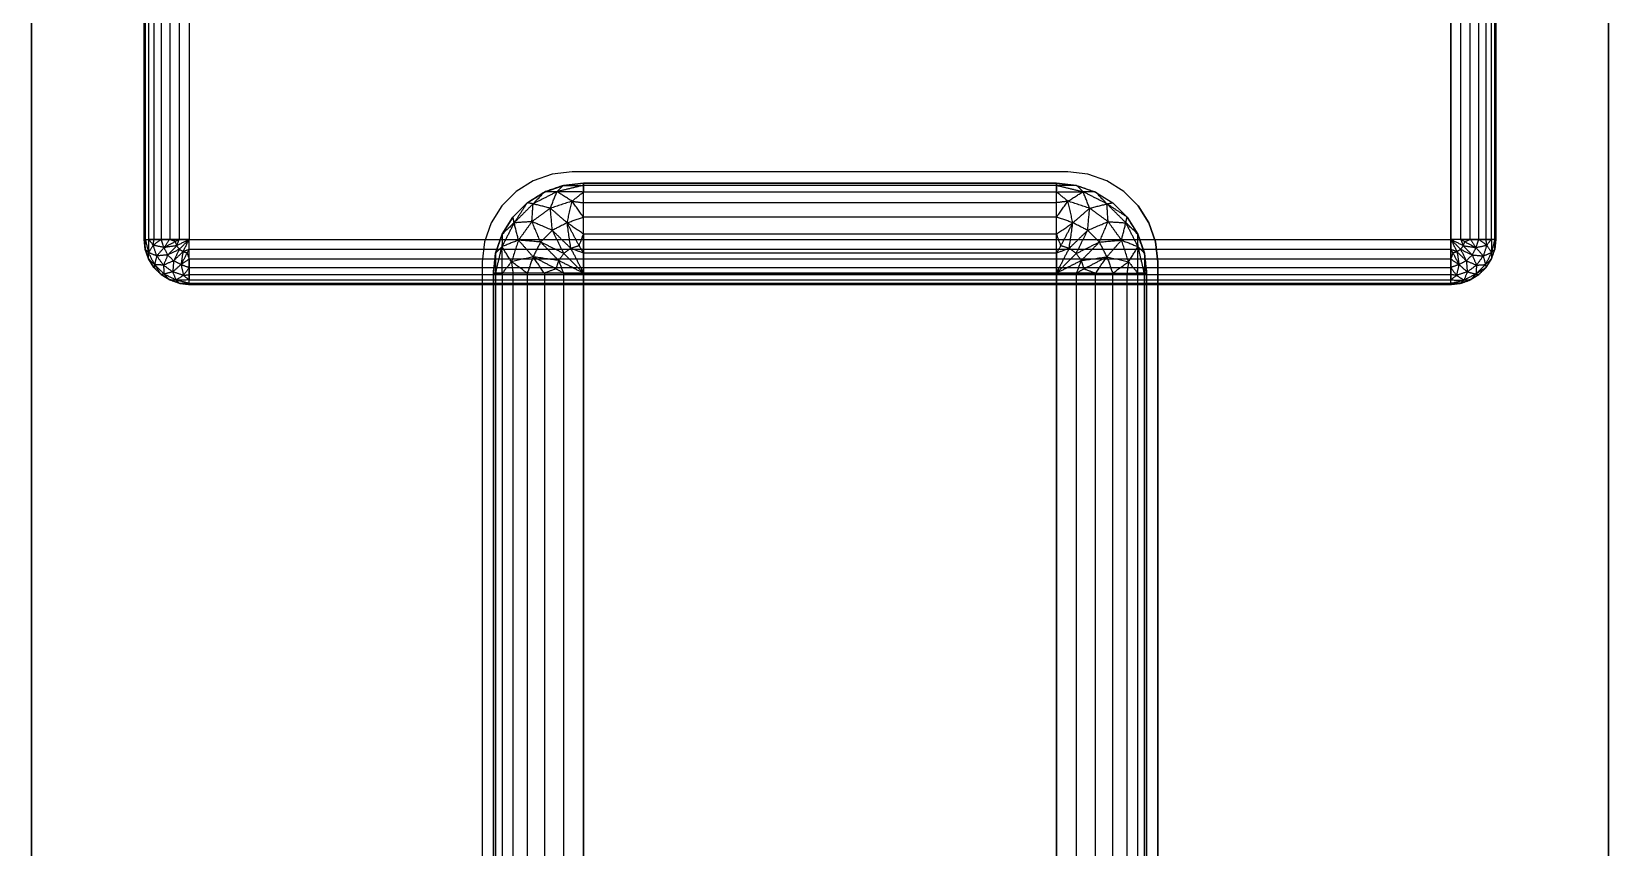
# Model space of a CAD drawing. Header units: millimetres. Extents: x -272 to 522, y -39 to 39.
# Drawn here: x -38.75 to -35.25, y -10.931 to -9.12 of the extents above; entities that cross this region are included whole.
import ezdxf

# ---------------------------------------------------------------- set-up
doc = ezdxf.new("R2010")
doc.units = ezdxf.units.MM
doc.layers.add('_BLOCK$reset_switch', color=7, linetype='Continuous', true_color=0x000000)
doc.layers.add('PCB_item$reset_switch', color=7, linetype='Continuous', true_color=0x000000)
doc.layers.get('PCB_item$reset_switch').off()

# ---------------------------------------------------------------- blocks, each defined once
blk = doc.blocks.new('reset_switch')
at = {"layer": '_BLOCK$reset_switch', "color": 18, "true_color": 0x000000}
for p, q in [((-2.8, 1.75, 3.3), (2.8, 1.75, 3.3)), ((-2.8, 1.75, 3), (2.8, 1.75, 3)), ((2.8, 1.75, 3), (-2.8, 1.75, 3)), ((-2.8, 1.75, 3.3), (2.8, 1.75, 3.3)), ((-2.8, 1.75, 0.3), (2.8, 1.75, 0.3)), ((2.8, 1.75, 0.3), (-2.8, 1.75, 0.3)), ((-2.8, 1.75, 3), (2.8, 1.75, 3)), ((-2.8, 1.75, 3), (2.8, 1.75, 3)), ((-1.35, 1.5, 0.1), (-2.65, 1.5, 0.1)), ((-2.65, 1.5, 0.3), (-1.35, 1.5, 0.3)), ((-1.35, 1.5, 0.1), (-2.65, 1.5, 0.1)), ((-2.65, 1.5, 0.3), (-1.35, 1.5, 0.3)), ((-2.65, 1.4975, 0.0777), (-1.35, 1.4975, 0.0777)), ((-2.65, 1.4901, 0.0566), (-1.35, 1.4901, 0.0566)), ((-2.65, 1.4782, 0.0377), (-1.35, 1.4782, 0.0377)), ((-1.35, 1.5, 0.1), (-1.35, 1.4975, 0.0777)), ((-1.3277, 1.4975, 0.1), (-1.35, 1.5, 0.1)), ((-1.35, 1.5, 0.1), (-1.35, 1.5, 0.3)), ((-1.35, 1.5, 0.3), (-1.3277, 1.4975, 0.3)), ((-1.35, 1.5, 0.3), (-1.35, 1.5, 0.1)), ((-1.35, 1.5, 0.3), (-1.3277, 1.4975, 0.3)), ((-1.35, 1.4975, 0.0777), (-1.35, 1.4901, 0.0566)), ((-1.35, 1.4901, 0.0566), (-1.35, 1.4782, 0.0377)), ((-1.35, 1.4782, 0.0377), (-1.35, 1.4623, 0.0218)), ((-1.3277, 1.4975, 0.1), (-1.3277, 1.4975, 0.3)), ((-1.3277, 1.4975, 0.1), (-1.3066, 1.4901, 0.1)), ((-1.3277, 1.4975, 0.3), (-1.3066, 1.4901, 0.3)), ((-1.3066, 1.4901, 0.3), (-1.3277, 1.4975, 0.3)), ((-1.3066, 1.4901, 0.1), (-1.3066, 1.4901, 0.3)), ((-1.3066, 1.4901, 0.1), (-1.2877, 1.4782, 0.1)), ((-1.3066, 1.4901, 0.3), (-1.2877, 1.4782, 0.3)), ((-1.2877, 1.4782, 0.3), (-1.3066, 1.4901, 0.3)), ((-1.2877, 1.4782, 0.1), (-1.2877, 1.4782, 0.3)), ((-1.2877, 1.4782, 0.1), (-1.2718, 1.4623, 0.1)), ((-1.2877, 1.4782, 0.3), (-1.2718, 1.4623, 0.3)), ((-1.2718, 1.4623, 0.3), (-1.2877, 1.4782, 0.3)), ((-2.65, 1.4623, 0.0218), (-1.35, 1.4623, 0.0218)), ((-2.65, 1.4434, 0.0099), (-1.35, 1.4434, 0.0099)), ((-1.35, 1.4623, 0.0218), (-1.35, 1.4434, 0.0099)), ((-1.35, 1.4434, 0.0099), (-1.35, 1.4223, 0.0025)), ((-1.2718, 1.4623, 0.1), (-1.2718, 1.4623, 0.3)), ((-1.2718, 1.4623, 0.1), (-1.2599, 1.4434, 0.1)), ((-1.2718, 1.4623, 0.3), (-1.2599, 1.4434, 0.3)), ((-1.2599, 1.4434, 0.3), (-1.2718, 1.4623, 0.3)), ((-1.2599, 1.4434, 0.1), (-1.2599, 1.4434, 0.3)), ((-1.2599, 1.4434, 0.1), (-1.2525, 1.4223, 0.1)), ((-1.2599, 1.4434, 0.3), (-1.2525, 1.4223, 0.3)), ((-1.2525, 1.4223, 0.3), (-1.2599, 1.4434, 0.3)), ((-2.65, 1.4223, 0.0025), (-1.35, 1.4223, 0.0025)), ((-1.35, 1.4223, 0.0025), (-1.35, 1.4)), ((-1.2525, 1.4223, 0.1), (-1.2525, 1.4223, 0.3)), ((-1.2525, 1.4223, 0.1), (-1.25, 1.4, 0.1)), ((-1.2525, 1.4223, 0.3), (-1.25, 1.4, 0.3)), ((-1.25, 1.4, 0.3), (-1.2525, 1.4223, 0.3)), ((-2.65, 1.4), (-1.35, 1.4)), ((-2.65, 1.4), (-1.35, 1.4)), ((-1.35, 1.4), (-1.35, -1.4)), ((-1.3277, 1.4, 0.0025), (-1.35, 1.4)), ((-1.35, 1.4), (-1.35, -1.4)), ((-1.3066, 1.4, 0.0099), (-1.3277, 1.4, 0.0025)), ((-1.3277, -1.4, 0.0025), (-1.3277, 1.4, 0.0025)), ((-1.2877, 1.4, 0.0218), (-1.3066, 1.4, 0.0099)), ((-1.3066, 1.4, 0.0099), (-1.3066, -1.4, 0.0099)), ((-1.2718, 1.4, 0.0377), (-1.2877, 1.4, 0.0218)), ((-1.2877, 1.4, 0.0218), (-1.2877, -1.4, 0.0218)), ((-1.2599, 1.4, 0.0566), (-1.2718, 1.4, 0.0377)), ((-1.2718, 1.4, 0.0377), (-1.2718, -1.4, 0.0377)), ((-1.2525, 1.4, 0.0777), (-1.2599, 1.4, 0.0566)), ((-1.2599, 1.4, 0.0566), (-1.2599, -1.4, 0.0566)), ((-1.2525, 1.4, 0.0777), (-1.2525, -1.4, 0.0777)), ((-1.2525, 1.4, 0.0777), (-1.25, 1.4, 0.1)), ((-1.25, -1.4, 0.1), (-1.25, 1.4, 0.1)), ((-1.25, 1.4, 0.3), (-1.25, -1.4, 0.3)), ((-1.25, 1.4, 0.3), (-1.25, 1.4, 0.1)), ((-1.25, -1.4, 0.1), (-1.25, 1.4, 0.1)), ((-1.25, 1.4, 0.1), (-1.25, 1.4, 0.3)), ((-1.25, -1.4, 0.3), (-1.25, 1.4, 0.3)), ((-1.3868, 0.7302, 3.3), (-1.3445, 0.745, 3.3)), ((-1.3868, 0.7302, 3), (-1.3445, 0.745, 3)), ((-1.3868, 0.7302, 3), (-1.3445, 0.745, 3)), ((-1.3868, 0.7302, 3.3), (-1.3445, 0.745, 3.3)), ((-1.3445, 0.745, 3.3), (-1.3, 0.75, 3.3)), ((-1.3445, 0.745, 3), (-1.3, 0.75, 3)), ((-1.3445, 0.745, 3), (-1.3, 0.75, 3)), ((-1.3445, 0.745, 3.3), (-1.3, 0.75, 3.3)), ((-1.3445, 0.745, 3), (-1.3445, 0.745, 3.3)), ((-1.3, 0.75, 3.3), (1.3, 0.75, 3.3)), ((-1.3, 0.75, 3), (1.3, 0.75, 3)), ((-1.3, 0.75, 3), (1.3, 0.75, 3)), ((-1.3, 0.75, 3), (-1.3, 0.75, 3.3)), ((-1.3, 0.75, 3.3), (1.3, 0.75, 3.3)), ((-1.3, 0.75, 3), (-1.3, 0.75, 3.3)), ((-1.4564, 0.6747, 3.3), (-1.4247, 0.7064, 3.3)), ((-1.4564, 0.6747, 3), (-1.4247, 0.7064, 3)), ((-1.4564, 0.6747, 3), (-1.4247, 0.7064, 3)), ((-1.4564, 0.6747, 3.3), (-1.4247, 0.7064, 3.3)), ((-1.4247, 0.7064, 3.3), (-1.3868, 0.7302, 3.3)), ((-1.4247, 0.7064, 3), (-1.3868, 0.7302, 3)), ((-1.4247, 0.7064, 3), (-1.3868, 0.7302, 3)), ((-1.4247, 0.7064, 3.3), (-1.3868, 0.7302, 3.3)), ((-1.4247, 0.7064, 3), (-1.4247, 0.7064, 3.3)), ((-1.3618, 0.7052, 4.1), (-1.3997, 0.6814, 4.1)), ((-1.3618, 0.7052, 3), (-1.3997, 0.6814, 3)), ((-1.3997, 0.6814, 3), (-1.3618, 0.7052, 3)), ((-1.3868, 0.7302, 3), (-1.3868, 0.7302, 3.3)), ((-1.3195, 0.72, 4.1), (-1.3618, 0.7052, 4.1)), ((-1.3195, 0.72, 3), (-1.3618, 0.7052, 3)), ((-1.3618, 0.7052, 3), (-1.3195, 0.72, 3)), ((-1.3618, 0.7052, 4.1), (-1.3618, 0.7052, 3)), ((-1.3195, 0.72, 4.1), (-1.275, 0.725, 4.1)), ((-1.275, 0.725, 3), (-1.3195, 0.72, 3)), ((-1.3195, 0.72, 3), (-1.275, 0.725, 3)), ((-1.3195, 0.72, 4.1), (-1.3195, 0.72, 3)), ((-1.275, 0.72, 4.1445), (-1.275, 0.725, 4.1)), ((-1.275, 0.725, 4.1), (1.275, 0.725, 4.1)), ((1.275, 0.725, 3), (-1.275, 0.725, 3)), ((-1.275, 0.725, 3), (-1.275, 0.725, 4.1)), ((1.275, 0.725, 4.1), (-1.275, 0.725, 4.1)), ((-1.275, 0.725, 4.1), (-1.275, 0.725, 3)), ((-1.275, 0.725, 3), (1.275, 0.725, 3)), ((-1.275, 0.7052, 4.1868), (-1.275, 0.72, 4.1445)), ((-1.275, 0.72, 4.1445), (1.275, 0.72, 4.1445)), ((-1.275, 0.6814, 4.2247), (-1.275, 0.7052, 4.1868)), ((-1.275, 0.7052, 4.1868), (1.275, 0.7052, 4.1868)), ((-1.4802, 0.6368, 3.3), (-1.4564, 0.6747, 3.3)), ((-1.4802, 0.6368, 3), (-1.4564, 0.6747, 3)), ((-1.4802, 0.6368, 3), (-1.4564, 0.6747, 3)), ((-1.4802, 0.6368, 3.3), (-1.4564, 0.6747, 3.3)), ((-1.4564, 0.6747, 3), (-1.4564, 0.6747, 3.3)), ((-1.3997, 0.6814, 4.1), (-1.4314, 0.6497, 4.1)), ((-1.3997, 0.6814, 3), (-1.4314, 0.6497, 3)), ((-1.4314, 0.6497, 3), (-1.3997, 0.6814, 3)), ((-1.3997, 0.6814, 4.1), (-1.3997, 0.6814, 3)), ((-1.275, 0.6497, 4.2564), (-1.275, 0.6814, 4.2247)), ((-1.275, 0.6814, 4.2247), (1.275, 0.6814, 4.2247)), ((-1.495, 0.5945, 3.3), (-1.4802, 0.6368, 3.3)), ((-1.495, 0.5945, 3), (-1.4802, 0.6368, 3)), ((-1.495, 0.5945, 3), (-1.4802, 0.6368, 3)), ((-1.495, 0.5945, 3.3), (-1.4802, 0.6368, 3.3)), ((-1.4802, 0.6368, 3), (-1.4802, 0.6368, 3.3)), ((-1.4314, 0.6497, 4.1), (-1.4552, 0.6118, 4.1)), ((-1.4314, 0.6497, 3), (-1.4552, 0.6118, 3)), ((-1.4314, 0.6497, 3), (-1.4552, 0.6118, 3)), ((-1.4314, 0.6497, 4.1), (-1.4314, 0.6497, 3)), ((-1.275, 0.6118, 4.2802), (-1.275, 0.6497, 4.2564)), ((-1.275, 0.6497, 4.2564), (1.275, 0.6497, 4.2564)), ((-1.4552, 0.6118, 4.1), (-1.47, 0.5695, 4.1)), ((-1.4552, 0.6118, 3), (-1.47, 0.5695, 3)), ((-1.4552, 0.6118, 3), (-1.47, 0.5695, 3)), ((-1.4552, 0.6118, 4.1), (-1.4552, 0.6118, 3)), ((-1.275, 0.5695, 4.295), (-1.275, 0.6118, 4.2802)), ((-1.275, 0.6118, 4.2802), (1.275, 0.6118, 4.2802)), ((-1.5, 0.55, 3.3), (-1.495, 0.5945, 3.3)), ((-1.5, 0.55, 3), (-1.495, 0.5945, 3)), ((-1.5, 0.55, 3), (-1.495, 0.5945, 3)), ((-1.5, 0.55, 3.3), (-1.495, 0.5945, 3.3)), ((-1.495, 0.5945, 3), (-1.495, 0.5945, 3.3)), ((-1.47, 0.5695, 4.1), (-1.475, 0.525, 4.1)), ((-1.47, 0.5695, 3), (-1.475, 0.525, 3)), ((-1.475, 0.525, 3), (-1.47, 0.5695, 3)), ((-1.47, 0.5695, 4.1), (-1.47, 0.5695, 3)), ((-1.275, 0.5695, 4.295), (-1.275, 0.525, 4.3)), ((-1.275, 0.5695, 4.295), (1.275, 0.5695, 4.295)), ((-1.5, -0.55, 3.3), (-1.5, 0.55, 3.3)), ((-1.5, -0.55, 3), (-1.5, 0.55, 3)), ((-1.5, -0.55, 3), (-1.5, 0.55, 3)), ((-1.5, 0.55, 3), (-1.5, 0.55, 3.3)), ((-1.5, -0.55, 3.3), (-1.5, 0.55, 3.3)), ((-1.5, 0.55, 3), (-1.5, 0.55, 3.3)), ((-1.47, 0.525, 4.1445), (-1.475, 0.525, 4.1)), ((-1.475, -0.525, 4.1), (-1.475, 0.525, 4.1)), ((-1.475, 0.525, 4.1), (-1.475, 0.525, 3)), ((-1.475, -0.525, 3), (-1.475, 0.525, 3)), ((-1.475, 0.525, 3), (-1.475, -0.525, 3)), ((-1.475, 0.525, 3), (-1.475, 0.525, 4.1)), ((-1.475, 0.525, 4.1), (-1.475, -0.525, 4.1)), ((-1.4552, 0.525, 4.1868), (-1.47, 0.525, 4.1445)), ((-1.47, -0.525, 4.1445), (-1.47, 0.525, 4.1445)), ((-1.4314, 0.525, 4.2247), (-1.4552, 0.525, 4.1868)), ((-1.4552, -0.525, 4.1868), (-1.4552, 0.525, 4.1868)), ((-1.3997, 0.525, 4.2564), (-1.4314, 0.525, 4.2247)), ((-1.4314, -0.525, 4.2247), (-1.4314, 0.525, 4.2247)), ((-1.3618, 0.525, 4.2802), (-1.3997, 0.525, 4.2564)), ((-1.3997, -0.525, 4.2564), (-1.3997, 0.525, 4.2564)), ((-1.3195, 0.525, 4.295), (-1.3618, 0.525, 4.2802)), ((-1.3618, -0.525, 4.2802), (-1.3618, 0.525, 4.2802)), ((-1.3195, -0.525, 4.295), (-1.3195, 0.525, 4.295)), ((-1.275, 0.525, 4.3), (-1.3195, 0.525, 4.295)), ((-1.275, 0.525, 4.3), (1.275, 0.525, 4.3)), ((1.275, 0.525, 4.3), (-1.275, 0.525, 4.3)), ((-1.275, 0.525, 4.3), (-1.275, -0.525, 4.3)), ((-1.275, -0.525, 4.3), (-1.275, 0.525, 4.3)), ((-1.47, -0.525, 4.1445), (-1.475, -0.525, 4.1)), ((-1.47, -0.5695, 4.1), (-1.475, -0.525, 4.1)), ((-1.475, -0.525, 3), (-1.47, -0.5695, 3)), ((-1.475, -0.525, 3), (-1.475, -0.525, 4.1)), ((-1.475, -0.525, 3), (-1.47, -0.5695, 3)), ((-1.475, -0.525, 3), (-1.475, -0.525, 4.1)), ((-1.4552, -0.525, 4.1868), (-1.47, -0.525, 4.1445)), ((-1.4314, -0.525, 4.2247), (-1.4552, -0.525, 4.1868)), ((-1.3997, -0.525, 4.2564), (-1.4314, -0.525, 4.2247)), ((-1.3618, -0.525, 4.2802), (-1.3997, -0.525, 4.2564)), ((-1.3195, -0.525, 4.295), (-1.3618, -0.525, 4.2802)), ((-1.3195, -0.525, 4.295), (-1.275, -0.525, 4.3)), ((1.275, -0.525, 4.3), (-1.275, -0.525, 4.3)), ((-1.275, -0.525, 4.3), (-1.275, -0.5695, 4.295)), ((-1.275, -0.525, 4.3), (1.275, -0.525, 4.3)), ((-1.495, -0.5945, 3.3), (-1.5, -0.55, 3.3)), ((-1.495, -0.5945, 3), (-1.5, -0.55, 3)), ((-1.495, -0.5945, 3), (-1.5, -0.55, 3)), ((-1.495, -0.5945, 3.3), (-1.5, -0.55, 3.3)), ((-1.5, -0.55, 3), (-1.5, -0.55, 3.3)), ((-1.5, -0.55, 3), (-1.5, -0.55, 3.3)), ((-1.4802, -0.6368, 3.3), (-1.495, -0.5945, 3.3)), ((-1.4802, -0.6368, 3), (-1.495, -0.5945, 3)), ((-1.4802, -0.6368, 3), (-1.495, -0.5945, 3)), ((-1.4802, -0.6368, 3.3), (-1.495, -0.5945, 3.3)), ((-1.495, -0.5945, 3), (-1.495, -0.5945, 3.3)), ((-1.47, -0.5695, 4.1), (-1.47, -0.5695, 3)), ((-1.47, -0.5695, 4.1), (-1.4552, -0.6118, 4.1)), ((-1.47, -0.5695, 3), (-1.4552, -0.6118, 3)), ((-1.47, -0.5695, 3), (-1.4552, -0.6118, 3)), ((1.275, -0.5695, 4.295), (-1.275, -0.5695, 4.295)), ((-1.275, -0.5695, 4.295), (-1.275, -0.6118, 4.2802)), ((-1.4552, -0.6118, 4.1), (-1.4552, -0.6118, 3)), ((-1.4552, -0.6118, 4.1), (-1.4314, -0.6497, 4.1)), ((-1.4552, -0.6118, 3), (-1.4314, -0.6497, 3)), ((-1.4552, -0.6118, 3), (-1.4314, -0.6497, 3)), ((1.275, -0.6118, 4.2802), (-1.275, -0.6118, 4.2802)), ((-1.275, -0.6118, 4.2802), (-1.275, -0.6497, 4.2564)), ((-1.4564, -0.6747, 3.3), (-1.4802, -0.6368, 3.3)), ((-1.4564, -0.6747, 3), (-1.4802, -0.6368, 3)), ((-1.4564, -0.6747, 3), (-1.4802, -0.6368, 3)), ((-1.4564, -0.6747, 3.3), (-1.4802, -0.6368, 3.3)), ((-1.4802, -0.6368, 3), (-1.4802, -0.6368, 3.3)), ((-1.4314, -0.6497, 4.1), (-1.4314, -0.6497, 3)), ((-1.4314, -0.6497, 4.1), (-1.3997, -0.6814, 4.1)), ((-1.4314, -0.6497, 3), (-1.3997, -0.6814, 3)), ((-1.4314, -0.6497, 3), (-1.3997, -0.6814, 3)), ((1.275, -0.6497, 4.2564), (-1.275, -0.6497, 4.2564)), ((-1.275, -0.6497, 4.2564), (-1.275, -0.6814, 4.2247)), ((-1.4247, -0.7064, 3.3), (-1.4564, -0.6747, 3.3)), ((-1.4247, -0.7064, 3), (-1.4564, -0.6747, 3)), ((-1.4247, -0.7064, 3), (-1.4564, -0.6747, 3)), ((-1.4247, -0.7064, 3.3), (-1.4564, -0.6747, 3.3)), ((-1.4564, -0.6747, 3), (-1.4564, -0.6747, 3.3)), ((-1.3997, -0.6814, 4.1), (-1.3997, -0.6814, 3)), ((-1.3997, -0.6814, 4.1), (-1.3618, -0.7052, 4.1)), ((-1.3997, -0.6814, 3), (-1.3618, -0.7052, 3)), ((-1.3997, -0.6814, 3), (-1.3618, -0.7052, 3)), ((1.275, -0.6814, 4.2247), (-1.275, -0.6814, 4.2247)), ((-1.275, -0.6814, 4.2247), (-1.275, -0.7052, 4.1868)), ((-1.4247, -0.7064, 3.3), (-1.3868, -0.7302, 3.3)), ((-1.4247, -0.7064, 3), (-1.3868, -0.7302, 3)), ((-1.3868, -0.7302, 3), (-1.4247, -0.7064, 3)), ((-1.3868, -0.7302, 3.3), (-1.4247, -0.7064, 3.3)), ((-1.4247, -0.7064, 3), (-1.4247, -0.7064, 3.3)), ((-1.3868, -0.7302, 3.3), (-1.3445, -0.745, 3.3)), ((-1.3868, -0.7302, 3), (-1.3445, -0.745, 3)), ((-1.3445, -0.745, 3), (-1.3868, -0.7302, 3)), ((-1.3445, -0.745, 3.3), (-1.3868, -0.7302, 3.3)), ((-1.3868, -0.7302, 3), (-1.3868, -0.7302, 3.3)), ((-1.3618, -0.7052, 4.1), (-1.3618, -0.7052, 3)), ((-1.3618, -0.7052, 4.1), (-1.3195, -0.72, 4.1)), ((-1.3618, -0.7052, 3), (-1.3195, -0.72, 3)), ((-1.3618, -0.7052, 3), (-1.3195, -0.72, 3)), ((-1.3195, -0.72, 4.1), (-1.3195, -0.72, 3)), ((-1.3195, -0.72, 4.1), (-1.275, -0.725, 4.1)), ((-1.3195, -0.72, 3), (-1.275, -0.725, 3)), ((-1.275, -0.725, 3), (-1.3195, -0.72, 3)), ((1.275, -0.7052, 4.1868), (-1.275, -0.7052, 4.1868)), ((-1.275, -0.7052, 4.1868), (-1.275, -0.72, 4.1445)), ((1.275, -0.72, 4.1445), (-1.275, -0.72, 4.1445)), ((-1.275, -0.72, 4.1445), (-1.275, -0.725, 4.1)), ((1.275, -0.725, 4.1), (-1.275, -0.725, 4.1)), ((-1.275, -0.725, 3), (1.275, -0.725, 3)), ((-1.275, -0.725, 3), (-1.275, -0.725, 4.1)), ((-1.275, -0.725, 4.1), (1.275, -0.725, 4.1)), ((-1.275, -0.725, 4.1), (-1.275, -0.725, 3)), ((-1.275, -0.725, 3), (1.275, -0.725, 3)), ((-1.3445, -0.745, 3.3), (-1.3, -0.75, 3.3)), ((-1.3445, -0.745, 3), (-1.3, -0.75, 3)), ((-1.3, -0.75, 3), (-1.3445, -0.745, 3)), ((-1.3445, -0.745, 3), (-1.3445, -0.745, 3.3)), ((-1.3, -0.75, 3.3), (-1.3445, -0.745, 3.3)), ((-1.3, -0.75, 3.3), (1.3, -0.75, 3.3)), ((-1.3, -0.75, 3), (1.3, -0.75, 3)), ((1.3, -0.75, 3), (-1.3, -0.75, 3)), ((-1.3, -0.75, 3), (-1.3, -0.75, 3.3)), ((1.3, -0.75, 3.3), (-1.3, -0.75, 3.3)), ((-1.3, -0.75, 3), (-1.3, -0.75, 3.3)), ((-2.65, -1.4), (-1.35, -1.4)), ((-1.35, -1.4), (-2.65, -1.4)), ((-1.35, -1.4222, 0.0025), (-1.35, -1.4)), ((-1.3277, -1.4, 0.0025), (-1.35, -1.4)), ((-1.3066, -1.4, 0.0099), (-1.3277, -1.4, 0.0025)), ((-1.2877, -1.4, 0.0218), (-1.3066, -1.4, 0.0099)), ((-1.2718, -1.4, 0.0377), (-1.2877, -1.4, 0.0218)), ((-1.2599, -1.4, 0.0566), (-1.2718, -1.4, 0.0377)), ((-1.2525, -1.4, 0.0777), (-1.2599, -1.4, 0.0566)), ((-1.25, -1.4, 0.1), (-1.2525, -1.4, 0.0777)), ((-1.2525, -1.4222, 0.1), (-1.25, -1.4, 0.1)), ((-1.25, -1.4, 0.3), (-1.2525, -1.4222, 0.3)), ((-1.2525, -1.4222, 0.3), (-1.25, -1.4, 0.3)), ((-1.25, -1.4, 0.1), (-1.25, -1.4, 0.3)), ((-1.25, -1.4, 0.3), (-1.25, -1.4, 0.1)), ((-1.35, -1.4222, 0.0025), (-2.65, -1.4222, 0.0025)), ((-1.35, -1.4434, 0.0099), (-1.35, -1.4222, 0.0025)), ((-1.2525, -1.4222, 0.1), (-1.2599, -1.4434, 0.1)), ((-1.2525, -1.4222, 0.3), (-1.2599, -1.4434, 0.3)), ((-1.2599, -1.4434, 0.3), (-1.2525, -1.4222, 0.3)), ((-1.2525, -1.4222, 0.1), (-1.2525, -1.4222, 0.3)), ((-1.35, -1.4434, 0.0099), (-2.65, -1.4434, 0.0099)), ((-1.35, -1.4623, 0.0218), (-2.65, -1.4623, 0.0218)), ((-1.35, -1.4623, 0.0218), (-1.35, -1.4434, 0.0099)), ((-1.35, -1.4782, 0.0377), (-1.35, -1.4623, 0.0218)), ((-1.2718, -1.4623, 0.1), (-1.2877, -1.4782, 0.1)), ((-1.2718, -1.4623, 0.3), (-1.2877, -1.4782, 0.3)), ((-1.2718, -1.4623, 0.3), (-1.2877, -1.4782, 0.3)), ((-1.2599, -1.4434, 0.1), (-1.2718, -1.4623, 0.1)), ((-1.2599, -1.4434, 0.3), (-1.2718, -1.4623, 0.3)), ((-1.2718, -1.4623, 0.3), (-1.2599, -1.4434, 0.3)), ((-1.2718, -1.4623, 0.1), (-1.2718, -1.4623, 0.3)), ((-1.2599, -1.4434, 0.1), (-1.2599, -1.4434, 0.3)), ((-1.35, -1.4782, 0.0377), (-2.65, -1.4782, 0.0377)), ((-1.35, -1.4901, 0.0566), (-2.65, -1.4901, 0.0566)), ((-1.35, -1.4975, 0.0777), (-2.65, -1.4975, 0.0777)), ((-2.65, -1.5, 0.1), (-1.35, -1.5, 0.1)), ((-1.35, -1.5, 0.3), (-2.65, -1.5, 0.3)), ((-2.65, -1.5, 0.1), (-1.35, -1.5, 0.1)), ((-2.65, -1.5, 0.3), (-1.35, -1.5, 0.3)), ((-1.35, -1.4901, 0.0566), (-1.35, -1.4782, 0.0377)), ((-1.35, -1.4975, 0.0777), (-1.35, -1.4901, 0.0566)), ((-1.35, -1.4975, 0.0777), (-1.35, -1.5, 0.1)), ((-1.3277, -1.4975, 0.1), (-1.35, -1.5, 0.1)), ((-1.3277, -1.4975, 0.3), (-1.35, -1.5, 0.3)), ((-1.35, -1.5, 0.3), (-1.3277, -1.4975, 0.3)), ((-1.35, -1.5, 0.3), (-1.35, -1.5, 0.1)), ((-1.35, -1.5, 0.1), (-1.35, -1.5, 0.3)), ((-1.3066, -1.4901, 0.1), (-1.3277, -1.4975, 0.1)), ((-1.3066, -1.4901, 0.3), (-1.3277, -1.4975, 0.3)), ((-1.3066, -1.4901, 0.3), (-1.3277, -1.4975, 0.3)), ((-1.3277, -1.4975, 0.1), (-1.3277, -1.4975, 0.3)), ((-1.2877, -1.4782, 0.1), (-1.3066, -1.4901, 0.1)), ((-1.2877, -1.4782, 0.3), (-1.3066, -1.4901, 0.3)), ((-1.2877, -1.4782, 0.3), (-1.3066, -1.4901, 0.3)), ((-1.3066, -1.4901, 0.1), (-1.3066, -1.4901, 0.3)), ((-1.2877, -1.4782, 0.1), (-1.2877, -1.4782, 0.3)), ((-2.8, -1.75, 3.3), (2.8, -1.75, 3.3)), ((-2.8, -1.75, 3), (2.8, -1.75, 3)), ((-2.8, -1.75, 3), (2.8, -1.75, 3)), ((2.8, -1.75, 3.3), (-2.8, -1.75, 3.3)), ((-2.8, -1.75, 0.3), (2.8, -1.75, 0.3)), ((-2.8, -1.75, 0.3), (2.8, -1.75, 0.3)), ((2.8, -1.75, 3), (-2.8, -1.75, 3)), ((-2.8, -1.75, 3), (2.8, -1.75, 3))]:
    blk.add_line(p, q, dxfattribs=at)
for points in [[(-1.35, 1.5, 0.1), (-1.3277, 1.4975, 0.1)], [(-1.35, 1.5, 0.1), (-1.35, 1.4975, 0.0777)], [(-1.3277, 1.4975, 0.1), (-1.35, 1.4975, 0.0777)], [(-1.35, 1.4975, 0.0777), (-1.35, 1.4901, 0.0566)], [(-1.35, 1.4975, 0.0777), (-1.3206, 1.4904, 0.0691)], [(-1.35, 1.4901, 0.0566), (-1.3206, 1.4904, 0.0691)], [(-1.3373, 1.4799, 0.0412), (-1.35, 1.4901, 0.0566)], [(-1.35, 1.4782, 0.0377), (-1.35, 1.4901, 0.0566)], [(-1.35, 1.4623, 0.0218), (-1.3373, 1.4799, 0.0412)], [(-1.3373, 1.4799, 0.0412), (-1.35, 1.4782, 0.0377)], [(-1.35, 1.4623, 0.0218), (-1.35, 1.4782, 0.0377)], [(-1.3373, 1.4799, 0.0412), (-1.3206, 1.4904, 0.0691)], [(-1.3318, 1.4559, 0.0191), (-1.3373, 1.4799, 0.0412)], [(-1.3133, 1.4721, 0.0412), (-1.3373, 1.4799, 0.0412)], [(-1.3318, 1.4559, 0.0191), (-1.3133, 1.4721, 0.0412)], [(-1.3277, 1.4975, 0.1), (-1.3066, 1.4901, 0.1)], [(-1.3277, 1.4975, 0.1), (-1.3206, 1.4904, 0.0691)], [(-1.3133, 1.4721, 0.0412), (-1.3206, 1.4904, 0.0691)], [(-1.2941, 1.4769, 0.0691), (-1.3206, 1.4904, 0.0691)], [(-1.3066, 1.4901, 0.1), (-1.3206, 1.4904, 0.0691)], [(-1.3154, 1.4476, 0.0191), (-1.3133, 1.4721, 0.0412)], [(-1.3133, 1.4721, 0.0412), (-1.2941, 1.4769, 0.0691)], [(-1.2928, 1.4572, 0.0412), (-1.3133, 1.4721, 0.0412)], [(-1.2941, 1.4769, 0.0691), (-1.3066, 1.4901, 0.1)], [(-1.2877, 1.4782, 0.1), (-1.3066, 1.4901, 0.1)], [(-1.2941, 1.4769, 0.0691), (-1.2877, 1.4782, 0.1)], [(-1.2928, 1.4572, 0.0412), (-1.2941, 1.4769, 0.0691)], [(-1.2731, 1.4559, 0.0691), (-1.2941, 1.4769, 0.0691)], [(-1.2718, 1.4623, 0.1), (-1.2941, 1.4769, 0.0691)], [(-1.2718, 1.4623, 0.1), (-1.2877, 1.4782, 0.1)], [(-1.35, 1.4434, 0.0099), (-1.35, 1.4623, 0.0218)], [(-1.3318, 1.4559, 0.0191), (-1.35, 1.4623, 0.0218)], [(-1.35, 1.4434, 0.0099), (-1.3318, 1.4559, 0.0191)], [(-1.35, 1.4223, 0.0025), (-1.35, 1.4434, 0.0099)], [(-1.3452, 1.4305, 0.0049), (-1.35, 1.4434, 0.0099)], [(-1.3452, 1.4305, 0.0049), (-1.3318, 1.4559, 0.0191)], [(-1.336, 1.4275, 0.0049), (-1.3318, 1.4559, 0.0191)], [(-1.336, 1.4275, 0.0049), (-1.3154, 1.4476, 0.0191)], [(-1.3154, 1.4476, 0.0191), (-1.3318, 1.4559, 0.0191)], [(-1.3281, 1.4219, 0.0049), (-1.3154, 1.4476, 0.0191)], [(-1.3154, 1.4476, 0.0191), (-1.2928, 1.4572, 0.0412)], [(-1.3024, 1.4345, 0.0191), (-1.3154, 1.4476, 0.0191)], [(-1.3024, 1.4345, 0.0191), (-1.2928, 1.4572, 0.0412)], [(-1.3024, 1.4345, 0.0191), (-1.2779, 1.4367, 0.0412)], [(-1.2941, 1.4182, 0.0191), (-1.2779, 1.4367, 0.0412)], [(-1.2779, 1.4367, 0.0412), (-1.2928, 1.4572, 0.0412)], [(-1.2928, 1.4572, 0.0412), (-1.2731, 1.4559, 0.0691)], [(-1.2779, 1.4367, 0.0412), (-1.2731, 1.4559, 0.0691)], [(-1.2701, 1.4127, 0.0412), (-1.2779, 1.4367, 0.0412)], [(-1.2779, 1.4367, 0.0412), (-1.2596, 1.4294, 0.0691)], [(-1.2731, 1.4559, 0.0691), (-1.2718, 1.4623, 0.1)], [(-1.2596, 1.4294, 0.0691), (-1.2731, 1.4559, 0.0691)], [(-1.2599, 1.4434, 0.1), (-1.2731, 1.4559, 0.0691)], [(-1.2599, 1.4434, 0.1), (-1.2718, 1.4623, 0.1)], [(-1.2525, 1.4223, 0.1), (-1.2599, 1.4434, 0.1)], [(-1.2596, 1.4294, 0.0691), (-1.2599, 1.4434, 0.1)], [(-1.35, 1.4223, 0.0025), (-1.3452, 1.4305, 0.0049)], [(-1.35, 1.4), (-1.336, 1.4275, 0.0049)], [(-1.336, 1.4275, 0.0049), (-1.35, 1.4223, 0.0025)], [(-1.35, 1.4), (-1.35, 1.4223, 0.0025)], [(-1.35, 1.4), (-1.3281, 1.4219, 0.0049)], [(-1.3225, 1.414, 0.0049), (-1.35, 1.4)], [(-1.336, 1.4275, 0.0049), (-1.3452, 1.4305, 0.0049)], [(-1.3281, 1.4219, 0.0049), (-1.336, 1.4275, 0.0049)], [(-1.3281, 1.4219, 0.0049), (-1.3024, 1.4345, 0.0191)], [(-1.3225, 1.414, 0.0049), (-1.3281, 1.4219, 0.0049)], [(-1.3277, 1.4, 0.0025), (-1.3225, 1.414, 0.0049)], [(-1.3195, 1.4048, 0.0049), (-1.3277, 1.4, 0.0025)], [(-1.3225, 1.414, 0.0049), (-1.3024, 1.4345, 0.0191)], [(-1.3225, 1.414, 0.0049), (-1.2941, 1.4182, 0.0191)], [(-1.3195, 1.4048, 0.0049), (-1.3225, 1.414, 0.0049)], [(-1.3195, 1.4048, 0.0049), (-1.2941, 1.4182, 0.0191)], [(-1.3195, 1.4048, 0.0049), (-1.3066, 1.4, 0.0099)], [(-1.3066, 1.4, 0.0099), (-1.2941, 1.4182, 0.0191)], [(-1.2941, 1.4182, 0.0191), (-1.3024, 1.4345, 0.0191)], [(-1.2941, 1.4182, 0.0191), (-1.2877, 1.4, 0.0218)], [(-1.2941, 1.4182, 0.0191), (-1.2701, 1.4127, 0.0412)], [(-1.2877, 1.4, 0.0218), (-1.2701, 1.4127, 0.0412)], [(-1.2701, 1.4127, 0.0412), (-1.2718, 1.4, 0.0377)], [(-1.2701, 1.4127, 0.0412), (-1.2596, 1.4294, 0.0691)], [(-1.2701, 1.4127, 0.0412), (-1.2599, 1.4, 0.0566)], [(-1.2599, 1.4, 0.0566), (-1.2596, 1.4294, 0.0691)], [(-1.2525, 1.4223, 0.1), (-1.2596, 1.4294, 0.0691)], [(-1.2525, 1.4, 0.0777), (-1.2596, 1.4294, 0.0691)], [(-1.2525, 1.4223, 0.1), (-1.25, 1.4, 0.1)], [(-1.2525, 1.4223, 0.1), (-1.2525, 1.4, 0.0777)], [(-1.3277, 1.4, 0.0025), (-1.35, 1.4)], [(-1.3066, 1.4, 0.0099), (-1.3277, 1.4, 0.0025)], [(-1.3066, 1.4, 0.0099), (-1.2877, 1.4, 0.0218)], [(-1.2877, 1.4, 0.0218), (-1.2718, 1.4, 0.0377)], [(-1.2718, 1.4, 0.0377), (-1.2599, 1.4, 0.0566)], [(-1.2525, 1.4, 0.0777), (-1.2599, 1.4, 0.0566)], [(-1.25, 1.4, 0.1), (-1.2525, 1.4, 0.0777)], [(-1.3997, 0.6814, 4.1), (-1.3618, 0.7052, 4.1)], [(-1.3868, 0.6789, 4.1618), (-1.3338, 0.7059, 4.1618)], [(-1.3868, 0.6789, 4.1618), (-1.3618, 0.7052, 4.1)], [(-1.3195, 0.72, 4.1), (-1.3618, 0.7052, 4.1)], [(-1.3618, 0.7052, 4.1), (-1.3338, 0.7059, 4.1618)], [(-1.3484, 0.6692, 4.2175), (-1.3338, 0.7059, 4.1618)], [(-1.3195, 0.72, 4.1), (-1.3338, 0.7059, 4.1618)], [(-1.275, 0.72, 4.1445), (-1.3338, 0.7059, 4.1618)], [(-1.3003, 0.6848, 4.2175), (-1.3338, 0.7059, 4.1618)], [(-1.275, 0.7052, 4.1868), (-1.3338, 0.7059, 4.1618)], [(-1.275, 0.725, 4.1), (-1.3195, 0.72, 4.1)], [(-1.3195, 0.72, 4.1), (-1.275, 0.72, 4.1445)], [(-1.3003, 0.6848, 4.2175), (-1.275, 0.7052, 4.1868)], [(-1.275, 0.725, 4.1), (-1.275, 0.72, 4.1445)], [(-1.275, 0.72, 4.1445), (-1.275, 0.7052, 4.1868)], [(-1.275, 0.6814, 4.2247), (-1.275, 0.7052, 4.1868)], [(-1.4314, 0.6497, 4.1), (-1.3997, 0.6814, 4.1)], [(-1.4314, 0.6497, 4.1), (-1.3868, 0.6789, 4.1618)], [(-1.4289, 0.6368, 4.1618), (-1.3868, 0.6789, 4.1618)], [(-1.3868, 0.6789, 4.1618), (-1.3997, 0.6814, 4.1)], [(-1.3894, 0.6394, 4.2175), (-1.3868, 0.6789, 4.1618)], [(-1.3894, 0.6394, 4.2175), (-1.3484, 0.6692, 4.2175)], [(-1.3484, 0.6692, 4.2175), (-1.3868, 0.6789, 4.1618)], [(-1.3484, 0.6692, 4.2175), (-1.3003, 0.6848, 4.2175)], [(-1.3441, 0.6201, 4.2618), (-1.3484, 0.6692, 4.2175)], [(-1.3113, 0.6368, 4.2618), (-1.3484, 0.6692, 4.2175)], [(-1.3113, 0.6368, 4.2618), (-1.3003, 0.6848, 4.2175)], [(-1.275, 0.6497, 4.2564), (-1.3003, 0.6848, 4.2175)], [(-1.3003, 0.6848, 4.2175), (-1.275, 0.6814, 4.2247)], [(-1.275, 0.6497, 4.2564), (-1.275, 0.6814, 4.2247)], [(-1.4559, 0.5838, 4.1618), (-1.4289, 0.6368, 4.1618)], [(-1.4552, 0.6118, 4.1), (-1.4314, 0.6497, 4.1)], [(-1.4552, 0.6118, 4.1), (-1.4289, 0.6368, 4.1618)], [(-1.4289, 0.6368, 4.1618), (-1.4314, 0.6497, 4.1)], [(-1.3894, 0.6394, 4.2175), (-1.4289, 0.6368, 4.1618)], [(-1.4192, 0.5985, 4.2175), (-1.4289, 0.6368, 4.1618)], [(-1.4192, 0.5985, 4.2175), (-1.3894, 0.6394, 4.2175)], [(-1.3701, 0.5941, 4.2618), (-1.3894, 0.6394, 4.2175)], [(-1.3441, 0.6201, 4.2618), (-1.3894, 0.6394, 4.2175)], [(-1.3441, 0.6201, 4.2618), (-1.3113, 0.6368, 4.2618)], [(-1.3113, 0.6368, 4.2618), (-1.275, 0.6497, 4.2564)], [(-1.3031, 0.5801, 4.2902), (-1.3113, 0.6368, 4.2618)], [(-1.2847, 0.586, 4.2902), (-1.3113, 0.6368, 4.2618)], [(-1.275, 0.6118, 4.2802), (-1.3113, 0.6368, 4.2618)], [(-1.275, 0.6118, 4.2802), (-1.275, 0.6497, 4.2564)], [(-1.47, 0.5695, 4.1), (-1.4552, 0.6118, 4.1)], [(-1.4559, 0.5838, 4.1618), (-1.4552, 0.6118, 4.1)], [(-1.4192, 0.5985, 4.2175), (-1.4559, 0.5838, 4.1618)], [(-1.4348, 0.5503, 4.2175), (-1.4192, 0.5985, 4.2175)], [(-1.3868, 0.5613, 4.2618), (-1.4192, 0.5985, 4.2175)], [(-1.3701, 0.5941, 4.2618), (-1.4192, 0.5985, 4.2175)], [(-1.3701, 0.5941, 4.2618), (-1.3441, 0.6201, 4.2618)], [(-1.3187, 0.5687, 4.2902), (-1.3441, 0.6201, 4.2618)], [(-1.3031, 0.5801, 4.2902), (-1.3441, 0.6201, 4.2618)], [(-1.2847, 0.586, 4.2902), (-1.275, 0.6118, 4.2802)], [(-1.275, 0.5695, 4.295), (-1.275, 0.6118, 4.2802)], [(-1.47, 0.5695, 4.1), (-1.475, 0.525, 4.1)], [(-1.47, 0.5695, 4.1), (-1.4559, 0.5838, 4.1618)], [(-1.47, 0.525, 4.1445), (-1.4559, 0.5838, 4.1618)], [(-1.47, 0.5695, 4.1), (-1.47, 0.525, 4.1445)], [(-1.4348, 0.5503, 4.2175), (-1.4559, 0.5838, 4.1618)], [(-1.4552, 0.525, 4.1868), (-1.4559, 0.5838, 4.1618)], [(-1.3868, 0.5613, 4.2618), (-1.4348, 0.5503, 4.2175)], [(-1.3868, 0.5613, 4.2618), (-1.3997, 0.525, 4.2564)], [(-1.3868, 0.5613, 4.2618), (-1.3701, 0.5941, 4.2618)], [(-1.336, 0.5347, 4.2902), (-1.3868, 0.5613, 4.2618)], [(-1.3618, 0.525, 4.2802), (-1.3868, 0.5613, 4.2618)], [(-1.3301, 0.5531, 4.2902), (-1.3868, 0.5613, 4.2618)], [(-1.3301, 0.5531, 4.2902), (-1.3701, 0.5941, 4.2618)], [(-1.3187, 0.5687, 4.2902), (-1.3701, 0.5941, 4.2618)], [(-1.3301, 0.5531, 4.2902), (-1.3187, 0.5687, 4.2902)], [(-1.3187, 0.5687, 4.2902), (-1.3031, 0.5801, 4.2902)], [(-1.275, 0.525, 4.3), (-1.3187, 0.5687, 4.2902)], [(-1.3031, 0.5801, 4.2902), (-1.2847, 0.586, 4.2902)], [(-1.275, 0.525, 4.3), (-1.3031, 0.5801, 4.2902)], [(-1.3031, 0.5801, 4.2902), (-1.275, 0.5695, 4.295)], [(-1.275, 0.5695, 4.295), (-1.2847, 0.586, 4.2902)], [(-1.275, 0.525, 4.3), (-1.275, 0.5695, 4.295)], [(-1.475, 0.525, 4.1), (-1.47, 0.525, 4.1445)], [(-1.47, 0.525, 4.1445), (-1.4552, 0.525, 4.1868)], [(-1.4348, 0.5503, 4.2175), (-1.4552, 0.525, 4.1868)], [(-1.4314, 0.525, 4.2247), (-1.4552, 0.525, 4.1868)], [(-1.3997, 0.525, 4.2564), (-1.4348, 0.5503, 4.2175)], [(-1.4348, 0.5503, 4.2175), (-1.4314, 0.525, 4.2247)], [(-1.3997, 0.525, 4.2564), (-1.4314, 0.525, 4.2247)], [(-1.3618, 0.525, 4.2802), (-1.3997, 0.525, 4.2564)], [(-1.336, 0.5347, 4.2902), (-1.3618, 0.525, 4.2802)], [(-1.3618, 0.525, 4.2802), (-1.3195, 0.525, 4.295)], [(-1.336, 0.5347, 4.2902), (-1.3301, 0.5531, 4.2902)], [(-1.336, 0.5347, 4.2902), (-1.3195, 0.525, 4.295)], [(-1.3195, 0.525, 4.295), (-1.3301, 0.5531, 4.2902)], [(-1.3301, 0.5531, 4.2902), (-1.275, 0.525, 4.3)], [(-1.3195, 0.525, 4.295), (-1.275, 0.525, 4.3)], [(-1.475, -0.525, 4.1), (-1.47, -0.5695, 4.1)], [(-1.475, -0.525, 4.1), (-1.47, -0.525, 4.1445)], [(-1.47, -0.5695, 4.1), (-1.47, -0.525, 4.1445)], [(-1.47, -0.525, 4.1445), (-1.4552, -0.525, 4.1868)], [(-1.47, -0.525, 4.1445), (-1.4559, -0.5838, 4.1618)], [(-1.4552, -0.525, 4.1868), (-1.4559, -0.5838, 4.1618)], [(-1.4348, -0.5503, 4.2175), (-1.4552, -0.525, 4.1868)], [(-1.4314, -0.525, 4.2247), (-1.4552, -0.525, 4.1868)], [(-1.3997, -0.525, 4.2564), (-1.4348, -0.5503, 4.2175)], [(-1.4348, -0.5503, 4.2175), (-1.4314, -0.525, 4.2247)], [(-1.3997, -0.525, 4.2564), (-1.4314, -0.525, 4.2247)], [(-1.3618, -0.525, 4.2802), (-1.3997, -0.525, 4.2564)], [(-1.3868, -0.5613, 4.2618), (-1.3997, -0.525, 4.2564)], [(-1.3618, -0.525, 4.2802), (-1.3868, -0.5613, 4.2618)], [(-1.3195, -0.525, 4.295), (-1.3618, -0.525, 4.2802)], [(-1.336, -0.5347, 4.2902), (-1.3618, -0.525, 4.2802)], [(-1.3195, -0.525, 4.295), (-1.336, -0.5347, 4.2902)], [(-1.275, -0.525, 4.3), (-1.3301, -0.5531, 4.2902)], [(-1.3301, -0.5531, 4.2902), (-1.3195, -0.525, 4.295)], [(-1.275, -0.525, 4.3), (-1.3195, -0.525, 4.295)], [(-1.275, -0.525, 4.3), (-1.3187, -0.5687, 4.2902)], [(-1.3031, -0.5801, 4.2902), (-1.275, -0.525, 4.3)], [(-1.275, -0.5695, 4.295), (-1.275, -0.525, 4.3)], [(-1.4348, -0.5503, 4.2175), (-1.4559, -0.5838, 4.1618)], [(-1.3868, -0.5613, 4.2618), (-1.4348, -0.5503, 4.2175)], [(-1.4192, -0.5985, 4.2175), (-1.4348, -0.5503, 4.2175)], [(-1.336, -0.5347, 4.2902), (-1.3868, -0.5613, 4.2618)], [(-1.3301, -0.5531, 4.2902), (-1.3868, -0.5613, 4.2618)], [(-1.3301, -0.5531, 4.2902), (-1.3701, -0.5941, 4.2618)], [(-1.3301, -0.5531, 4.2902), (-1.336, -0.5347, 4.2902)], [(-1.3187, -0.5687, 4.2902), (-1.3301, -0.5531, 4.2902)], [(-1.47, -0.5695, 4.1), (-1.4552, -0.6118, 4.1)], [(-1.47, -0.5695, 4.1), (-1.4559, -0.5838, 4.1618)], [(-1.4192, -0.5985, 4.2175), (-1.4559, -0.5838, 4.1618)], [(-1.4289, -0.6368, 4.1618), (-1.4559, -0.5838, 4.1618)], [(-1.4552, -0.6118, 4.1), (-1.4559, -0.5838, 4.1618)], [(-1.3868, -0.5613, 4.2618), (-1.4192, -0.5985, 4.2175)], [(-1.3701, -0.5941, 4.2618), (-1.4192, -0.5985, 4.2175)], [(-1.3701, -0.5941, 4.2618), (-1.3894, -0.6394, 4.2175)], [(-1.3701, -0.5941, 4.2618), (-1.3868, -0.5613, 4.2618)], [(-1.3187, -0.5687, 4.2902), (-1.3701, -0.5941, 4.2618)], [(-1.3441, -0.6201, 4.2618), (-1.3701, -0.5941, 4.2618)], [(-1.3187, -0.5687, 4.2902), (-1.3441, -0.6201, 4.2618)], [(-1.3031, -0.5801, 4.2902), (-1.3441, -0.6201, 4.2618)], [(-1.3031, -0.5801, 4.2902), (-1.3187, -0.5687, 4.2902)], [(-1.3031, -0.5801, 4.2902), (-1.3113, -0.6368, 4.2618)], [(-1.2847, -0.586, 4.2902), (-1.3113, -0.6368, 4.2618)], [(-1.275, -0.5695, 4.295), (-1.3031, -0.5801, 4.2902)], [(-1.2847, -0.586, 4.2902), (-1.3031, -0.5801, 4.2902)], [(-1.2847, -0.586, 4.2902), (-1.275, -0.5695, 4.295)], [(-1.2847, -0.586, 4.2902), (-1.275, -0.6118, 4.2802)], [(-1.275, -0.6118, 4.2802), (-1.275, -0.5695, 4.295)], [(-1.4289, -0.6368, 4.1618), (-1.4552, -0.6118, 4.1)], [(-1.4552, -0.6118, 4.1), (-1.4314, -0.6497, 4.1)], [(-1.4192, -0.5985, 4.2175), (-1.4289, -0.6368, 4.1618)], [(-1.3894, -0.6394, 4.2175), (-1.4192, -0.5985, 4.2175)], [(-1.3441, -0.6201, 4.2618), (-1.3894, -0.6394, 4.2175)], [(-1.3441, -0.6201, 4.2618), (-1.3484, -0.6692, 4.2175)], [(-1.3113, -0.6368, 4.2618), (-1.3441, -0.6201, 4.2618)], [(-1.275, -0.6118, 4.2802), (-1.3113, -0.6368, 4.2618)], [(-1.275, -0.6118, 4.2802), (-1.275, -0.6497, 4.2564)], [(-1.4289, -0.6368, 4.1618), (-1.4314, -0.6497, 4.1)], [(-1.3997, -0.6814, 4.1), (-1.4314, -0.6497, 4.1)], [(-1.3894, -0.6394, 4.2175), (-1.4289, -0.6368, 4.1618)], [(-1.3868, -0.6789, 4.1618), (-1.4289, -0.6368, 4.1618)], [(-1.3997, -0.6814, 4.1), (-1.4289, -0.6368, 4.1618)], [(-1.3484, -0.6692, 4.2175), (-1.3894, -0.6394, 4.2175)], [(-1.3894, -0.6394, 4.2175), (-1.3868, -0.6789, 4.1618)], [(-1.3113, -0.6368, 4.2618), (-1.3484, -0.6692, 4.2175)], [(-1.3113, -0.6368, 4.2618), (-1.275, -0.6497, 4.2564)], [(-1.3113, -0.6368, 4.2618), (-1.3003, -0.6848, 4.2175)], [(-1.275, -0.6497, 4.2564), (-1.3003, -0.6848, 4.2175)], [(-1.275, -0.6497, 4.2564), (-1.275, -0.6814, 4.2247)], [(-1.3868, -0.6789, 4.1618), (-1.3997, -0.6814, 4.1)], [(-1.3618, -0.7052, 4.1), (-1.3997, -0.6814, 4.1)], [(-1.3484, -0.6692, 4.2175), (-1.3868, -0.6789, 4.1618)], [(-1.3338, -0.7059, 4.1618), (-1.3868, -0.6789, 4.1618)], [(-1.3618, -0.7052, 4.1), (-1.3868, -0.6789, 4.1618)], [(-1.3003, -0.6848, 4.2175), (-1.3484, -0.6692, 4.2175)], [(-1.3484, -0.6692, 4.2175), (-1.3338, -0.7059, 4.1618)], [(-1.3003, -0.6848, 4.2175), (-1.3338, -0.7059, 4.1618)], [(-1.3003, -0.6848, 4.2175), (-1.275, -0.6814, 4.2247)], [(-1.3003, -0.6848, 4.2175), (-1.275, -0.7052, 4.1868)], [(-1.275, -0.6814, 4.2247), (-1.275, -0.7052, 4.1868)], [(-1.3195, -0.72, 4.1), (-1.3618, -0.7052, 4.1)], [(-1.3338, -0.7059, 4.1618), (-1.3618, -0.7052, 4.1)], [(-1.275, -0.7052, 4.1868), (-1.3338, -0.7059, 4.1618)], [(-1.3195, -0.72, 4.1), (-1.3338, -0.7059, 4.1618)], [(-1.275, -0.72, 4.1445), (-1.3338, -0.7059, 4.1618)], [(-1.3195, -0.72, 4.1), (-1.275, -0.725, 4.1)], [(-1.3195, -0.72, 4.1), (-1.275, -0.72, 4.1445)], [(-1.275, -0.72, 4.1445), (-1.275, -0.7052, 4.1868)], [(-1.275, -0.725, 4.1), (-1.275, -0.72, 4.1445)], [(-1.35, -1.4222, 0.0025), (-1.35, -1.4)], [(-1.336, -1.4275, 0.0049), (-1.35, -1.4)], [(-1.35, -1.4), (-1.3281, -1.4218, 0.0049)], [(-1.35, -1.4), (-1.3225, -1.414, 0.0049)], [(-1.35, -1.4), (-1.3277, -1.4, 0.0025)], [(-1.3225, -1.414, 0.0049), (-1.3277, -1.4, 0.0025)], [(-1.3277, -1.4, 0.0025), (-1.3195, -1.4048, 0.0049)], [(-1.3277, -1.4, 0.0025), (-1.3066, -1.4, 0.0099)], [(-1.3195, -1.4048, 0.0049), (-1.3066, -1.4, 0.0099)], [(-1.3066, -1.4, 0.0099), (-1.2941, -1.4182, 0.0191)], [(-1.3066, -1.4, 0.0099), (-1.2877, -1.4, 0.0218)], [(-1.2941, -1.4182, 0.0191), (-1.2877, -1.4, 0.0218)], [(-1.2877, -1.4, 0.0218), (-1.2701, -1.4126, 0.0412)], [(-1.2877, -1.4, 0.0218), (-1.2718, -1.4, 0.0377)], [(-1.2701, -1.4126, 0.0412), (-1.2718, -1.4, 0.0377)], [(-1.2718, -1.4, 0.0377), (-1.2599, -1.4, 0.0566)], [(-1.2701, -1.4126, 0.0412), (-1.2599, -1.4, 0.0566)], [(-1.2525, -1.4, 0.0777), (-1.2599, -1.4, 0.0566)], [(-1.2599, -1.4, 0.0566), (-1.2596, -1.4294, 0.0691)], [(-1.2525, -1.4, 0.0777), (-1.2596, -1.4294, 0.0691)], [(-1.25, -1.4, 0.1), (-1.2525, -1.4222, 0.1)], [(-1.25, -1.4, 0.1), (-1.2525, -1.4, 0.0777)], [(-1.2525, -1.4222, 0.1), (-1.2525, -1.4, 0.0777)], [(-1.3452, -1.4305, 0.0049), (-1.35, -1.4222, 0.0025)], [(-1.35, -1.4434, 0.0099), (-1.35, -1.4222, 0.0025)], [(-1.35, -1.4222, 0.0025), (-1.336, -1.4275, 0.0049)], [(-1.3452, -1.4305, 0.0049), (-1.35, -1.4434, 0.0099)], [(-1.3452, -1.4305, 0.0049), (-1.336, -1.4275, 0.0049)], [(-1.3452, -1.4305, 0.0049), (-1.3318, -1.4559, 0.0191)], [(-1.336, -1.4275, 0.0049), (-1.3281, -1.4218, 0.0049)], [(-1.336, -1.4275, 0.0049), (-1.3318, -1.4559, 0.0191)], [(-1.336, -1.4275, 0.0049), (-1.3154, -1.4475, 0.0191)], [(-1.3281, -1.4218, 0.0049), (-1.3225, -1.414, 0.0049)], [(-1.3281, -1.4218, 0.0049), (-1.3154, -1.4475, 0.0191)], [(-1.3281, -1.4218, 0.0049), (-1.3024, -1.4345, 0.0191)], [(-1.3225, -1.414, 0.0049), (-1.3195, -1.4048, 0.0049)], [(-1.3225, -1.414, 0.0049), (-1.3024, -1.4345, 0.0191)], [(-1.3225, -1.414, 0.0049), (-1.2941, -1.4182, 0.0191)], [(-1.3195, -1.4048, 0.0049), (-1.2941, -1.4182, 0.0191)], [(-1.3154, -1.4475, 0.0191), (-1.3024, -1.4345, 0.0191)], [(-1.3024, -1.4345, 0.0191), (-1.2941, -1.4182, 0.0191)], [(-1.3024, -1.4345, 0.0191), (-1.2928, -1.4572, 0.0412)], [(-1.3024, -1.4345, 0.0191), (-1.2779, -1.4367, 0.0412)], [(-1.2941, -1.4182, 0.0191), (-1.2701, -1.4126, 0.0412)], [(-1.2941, -1.4182, 0.0191), (-1.2779, -1.4367, 0.0412)], [(-1.2779, -1.4367, 0.0412), (-1.2701, -1.4126, 0.0412)], [(-1.2779, -1.4367, 0.0412), (-1.2596, -1.4294, 0.0691)], [(-1.2731, -1.4559, 0.0691), (-1.2596, -1.4294, 0.0691)], [(-1.2701, -1.4126, 0.0412), (-1.2596, -1.4294, 0.0691)], [(-1.2525, -1.4222, 0.1), (-1.2599, -1.4434, 0.1)], [(-1.2599, -1.4434, 0.1), (-1.2596, -1.4294, 0.0691)], [(-1.2525, -1.4222, 0.1), (-1.2596, -1.4294, 0.0691)], [(-1.35, -1.4434, 0.0099), (-1.3318, -1.4559, 0.0191)], [(-1.35, -1.4434, 0.0099), (-1.35, -1.4623, 0.0218)], [(-1.3318, -1.4559, 0.0191), (-1.35, -1.4623, 0.0218)], [(-1.35, -1.4623, 0.0218), (-1.3373, -1.4799, 0.0412)], [(-1.35, -1.4623, 0.0218), (-1.35, -1.4782, 0.0377)], [(-1.3318, -1.4559, 0.0191), (-1.3373, -1.4799, 0.0412)], [(-1.3318, -1.4559, 0.0191), (-1.3154, -1.4475, 0.0191)], [(-1.3318, -1.4559, 0.0191), (-1.3133, -1.4721, 0.0412)], [(-1.3154, -1.4475, 0.0191), (-1.3133, -1.4721, 0.0412)], [(-1.3154, -1.4475, 0.0191), (-1.2928, -1.4572, 0.0412)], [(-1.3133, -1.4721, 0.0412), (-1.2928, -1.4572, 0.0412)], [(-1.2941, -1.4769, 0.0691), (-1.2731, -1.4559, 0.0691)], [(-1.2928, -1.4572, 0.0412), (-1.2941, -1.4769, 0.0691)], [(-1.2928, -1.4572, 0.0412), (-1.2779, -1.4367, 0.0412)], [(-1.2928, -1.4572, 0.0412), (-1.2731, -1.4559, 0.0691)], [(-1.2877, -1.4782, 0.1), (-1.2731, -1.4559, 0.0691)], [(-1.2877, -1.4782, 0.1), (-1.2718, -1.4623, 0.1)], [(-1.2779, -1.4367, 0.0412), (-1.2731, -1.4559, 0.0691)], [(-1.2731, -1.4559, 0.0691), (-1.2599, -1.4434, 0.1)], [(-1.2731, -1.4559, 0.0691), (-1.2718, -1.4623, 0.1)], [(-1.2718, -1.4623, 0.1), (-1.2599, -1.4434, 0.1)], [(-1.3373, -1.4799, 0.0412), (-1.35, -1.4782, 0.0377)], [(-1.35, -1.4782, 0.0377), (-1.35, -1.4901, 0.0566)], [(-1.3373, -1.4799, 0.0412), (-1.35, -1.4901, 0.0566)], [(-1.35, -1.4975, 0.0777), (-1.35, -1.4901, 0.0566)], [(-1.35, -1.4901, 0.0566), (-1.3206, -1.4904, 0.0691)], [(-1.35, -1.4975, 0.0777), (-1.3206, -1.4904, 0.0691)], [(-1.3277, -1.4975, 0.1), (-1.35, -1.5, 0.1)], [(-1.3277, -1.4975, 0.1), (-1.35, -1.4975, 0.0777)], [(-1.35, -1.5, 0.1), (-1.35, -1.4975, 0.0777)], [(-1.3373, -1.4799, 0.0412), (-1.3133, -1.4721, 0.0412)], [(-1.3373, -1.4799, 0.0412), (-1.3206, -1.4904, 0.0691)], [(-1.3277, -1.4975, 0.1), (-1.3066, -1.4901, 0.1)], [(-1.3277, -1.4975, 0.1), (-1.3206, -1.4904, 0.0691)], [(-1.3133, -1.4721, 0.0412), (-1.3206, -1.4904, 0.0691)], [(-1.3206, -1.4904, 0.0691), (-1.2941, -1.4769, 0.0691)], [(-1.3206, -1.4904, 0.0691), (-1.3066, -1.4901, 0.1)], [(-1.3133, -1.4721, 0.0412), (-1.2941, -1.4769, 0.0691)], [(-1.3066, -1.4901, 0.1), (-1.2941, -1.4769, 0.0691)], [(-1.3066, -1.4901, 0.1), (-1.2877, -1.4782, 0.1)], [(-1.2941, -1.4769, 0.0691), (-1.2877, -1.4782, 0.1)]]:
    blk.add_open_spline(points, degree=1, dxfattribs=at)

msp = doc.modelspace()

# ---------------------------------------------------------------- block references
at = {"layer": 'PCB_item$reset_switch', "xscale": -1, "rotation": 89.99999999999689}
msp.add_blockref('reset_switch', (-37, -10.9314, 1.65), dxfattribs=at)

doc.saveas('drawing.dxf')
